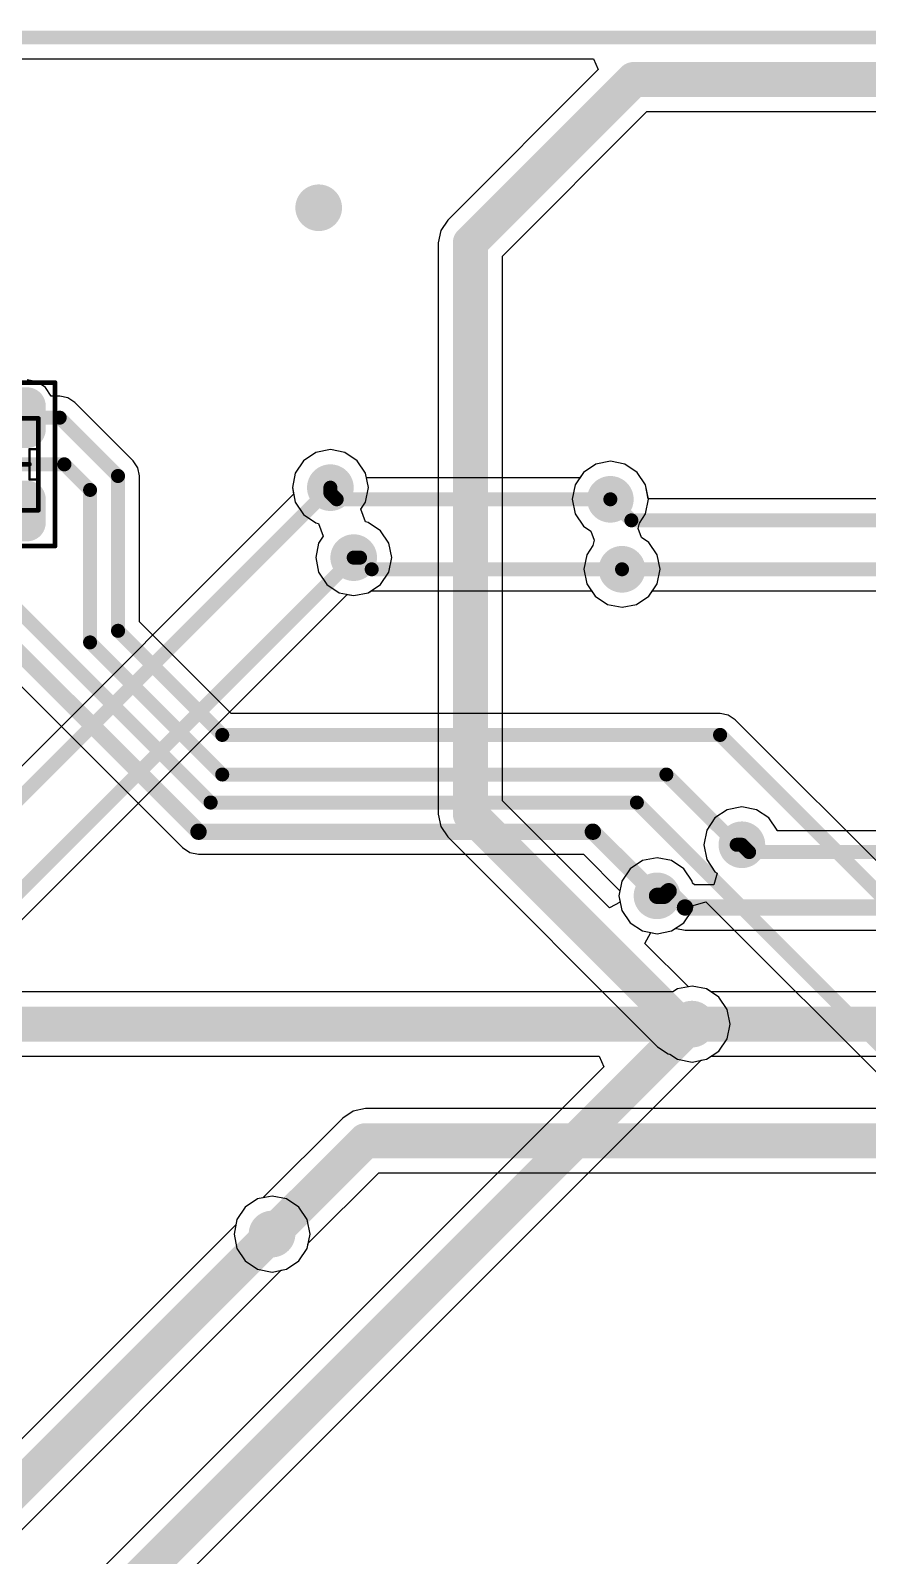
# Model space of a CAD drawing. Header units: millimetres. Extents: x -14 to 86, y -29 to 39.
# Drawn here: x 25.44 to 34.55, y 12.76 to 29.36 of the extents above; entities that cross this region are included whole.
import ezdxf

# ---------------------------------------------------------------- set-up
doc = ezdxf.new("R2010")
doc.units = ezdxf.units.MM
for name, color, linetype in [('BottomLayer', 5, 'Continuous'), ('Mechanical13', 56, 'Continuous'), ('Mechanical14', 56, 'Continuous'), ('MultiLayer', 9, 'Continuous'), ('TopLayer', 1, 'Continuous'), ('TopOverlay', 2, 'Continuous'), ('TopPaste', 8, 'Continuous'), ('TopSolder', 216, 'Continuous'), ('ViaHoleLayer', 16, 'Continuous')]:
    doc.layers.add(name, color=color, linetype=linetype)

# ---------------------------------------------------------------- blocks, each defined once
blk = doc.blocks.new('RES_0402_12')
at = {"layer": 'Mechanical13', "const_width": 0.0508}
for points in [[(0.5, 0.25), (-0.5, 0.25)], [(-0.5, -0.25), (-0.5, 0.25)], [(0, -0.152), (0, 0.152)], [(0.5, -0.25), (0.5, 0.25)], [(0.152, 0), (-0.152, 0)], [(0.5, -0.25), (-0.5, -0.25)]]:
    blk.add_lwpolyline(points, dxfattribs=at)
at = {"layer": 'Mechanical13', "const_width": 0.0254}
for points in [[(-0.513, 0.25, 1), (-0.487, 0.25, 1)], [(-0.513, 0.25, 1), (-0.487, 0.25, 1)], [(-0.013, 0.152, 1), (0.013, 0.152, 1)], [(0.487, 0.25, 1), (0.513, 0.25, 1)], [(0.487, 0.25, 1), (0.513, 0.25, 1)], [(-0.165, 0, 1), (-0.14, 0, 1)], [(0.14, 0, 1), (0.165, 0, 1)], [(-0.013, -0.152, 1), (0.013, -0.152, 1)], [(-0.513, -0.25, 1), (-0.487, -0.25, 1)], [(-0.513, -0.25, 1), (-0.487, -0.25, 1)], [(0.487, -0.25, 1), (0.513, -0.25, 1)], [(0.487, -0.25, 1), (0.513, -0.25, 1)]]:
    blk.add_lwpolyline(points, format="xyb", close=True, dxfattribs=at)
at = {"layer": 'Mechanical14', "const_width": 0.0508}
for points in [[(0.889, 0.432), (-0.889, 0.432)], [(-0.889, -0.432), (-0.889, 0.432)], [(0.889, -0.432), (0.889, 0.432)], [(0.889, -0.432), (-0.889, -0.432)]]:
    blk.add_lwpolyline(points, dxfattribs=at)
at = {"layer": 'Mechanical14', "const_width": 0.0254}
for points in [[(-0.902, 0.432, 1), (-0.876, 0.432, 1)], [(-0.902, 0.432, 1), (-0.876, 0.432, 1)], [(0.876, 0.432, 1), (0.902, 0.432, 1)], [(0.876, 0.432, 1), (0.902, 0.432, 1)], [(-0.902, -0.432, 1), (-0.876, -0.432, 1)], [(-0.902, -0.432, 1), (-0.876, -0.432, 1)], [(0.876, -0.432, 1), (0.902, -0.432, 1)], [(0.876, -0.432, 1), (0.902, -0.432, 1)]]:
    blk.add_lwpolyline(points, format="xyb", close=True, dxfattribs=at)
at = {"layer": 'TopLayer', "const_width": 0.127}
for points in [[(-0.699, 0.127, 1), (-0.571, 0.127, 1)], [(-0.445, 0.127, 1), (-0.318, 0.127, 1)], [(0.318, 0.127, 1), (0.445, 0.127, 1)], [(0.571, 0.127, 1), (0.699, 0.127, 1)], [(-0.699, -0.127, 1), (-0.571, -0.127, 1)], [(-0.445, -0.127, 1), (-0.318, -0.127, 1)], [(0.318, -0.127, 1), (0.445, -0.127, 1)], [(0.571, -0.127, 1), (0.699, -0.127, 1)]]:
    blk.add_lwpolyline(points, format="xyb", close=True, dxfattribs=at)
at = {"layer": 'TopLayer'}
for points in [[(-0.381, -0.254), (-0.381, 0.254), (-0.635, -0.254), (-0.635, 0.254)], [(0.635, -0.254), (0.635, 0.254), (0.381, -0.254), (0.381, 0.254)], [(-0.254, -0.127), (-0.254, 0.127), (-0.762, -0.127), (-0.762, 0.127)], [(0.762, -0.127), (0.762, 0.127), (0.254, -0.127), (0.254, 0.127)]]:
    blk.add_solid(points, dxfattribs=at)
at = {"layer": 'TopOverlay'}
for p, q in [((-0.165, 0.152), (-0.165, 0.241)), ((-0.165, 0.241), (0.165, 0.241)), ((0.165, 0.241), (0.165, 0.152)), ((0.165, 0.152), (-0.165, 0.152)), ((-0.165, -0.241), (-0.165, -0.152)), ((-0.165, -0.152), (0.165, -0.152)), ((0.165, -0.152), (0.165, -0.241)), ((0.165, -0.241), (-0.165, -0.241))]:
    blk.add_line(p, q, dxfattribs=at)
at = {"layer": 'TopOverlay', "const_width": 0.0254}
for points in [[(0.165, 0.241), (-0.165, 0.241)], [(-0.165, 0.152), (-0.165, 0.241)], [(0.165, 0.152), (0.165, 0.241)], [(0.165, 0.152), (-0.165, 0.152)], [(0.165, -0.152), (-0.165, -0.152)], [(-0.165, -0.241), (-0.165, -0.152)], [(0.165, -0.241), (0.165, -0.152)], [(0.165, -0.241), (-0.165, -0.241)]]:
    blk.add_lwpolyline(points, dxfattribs=at)
at = {"layer": 'TopOverlay', "const_width": 0.0127}
for points in [[(-0.171, 0.241, 1), (-0.159, 0.241, 1)], [(-0.171, 0.241, 1), (-0.159, 0.241, 1)], [(0.159, 0.241, 1), (0.171, 0.241, 1)], [(0.159, 0.241, 1), (0.171, 0.241, 1)], [(-0.171, 0.152, 1), (-0.159, 0.152, 1)], [(-0.171, 0.152, 1), (-0.159, 0.152, 1)], [(0.159, 0.152, 1), (0.171, 0.152, 1)], [(0.159, 0.152, 1), (0.171, 0.152, 1)], [(-0.171, -0.152, 1), (-0.159, -0.152, 1)], [(-0.171, -0.152, 1), (-0.159, -0.152, 1)], [(0.159, -0.152, 1), (0.171, -0.152, 1)], [(0.159, -0.152, 1), (0.171, -0.152, 1)], [(-0.171, -0.241, 1), (-0.159, -0.241, 1)], [(-0.171, -0.241, 1), (-0.159, -0.241, 1)], [(0.159, -0.241, 1), (0.171, -0.241, 1)], [(0.159, -0.241, 1), (0.171, -0.241, 1)]]:
    blk.add_lwpolyline(points, format="xyb", close=True, dxfattribs=at)
at = {"layer": 'TopPaste', "const_width": 0.127}
for points in [[(-0.699, 0.127, 1), (-0.571, 0.127, 1)], [(-0.445, 0.127, 1), (-0.318, 0.127, 1)], [(0.318, 0.127, 1), (0.445, 0.127, 1)], [(0.571, 0.127, 1), (0.699, 0.127, 1)], [(-0.699, -0.127, 1), (-0.571, -0.127, 1)], [(-0.445, -0.127, 1), (-0.318, -0.127, 1)], [(0.318, -0.127, 1), (0.445, -0.127, 1)], [(0.571, -0.127, 1), (0.699, -0.127, 1)]]:
    blk.add_lwpolyline(points, format="xyb", close=True, dxfattribs=at)
at = {"layer": 'TopPaste'}
for points in [[(-0.381, -0.254), (-0.381, 0.254), (-0.635, -0.254), (-0.635, 0.254)], [(0.635, -0.254), (0.635, 0.254), (0.381, -0.254), (0.381, 0.254)], [(-0.254, -0.127), (-0.254, 0.127), (-0.762, -0.127), (-0.762, 0.127)], [(0.762, -0.127), (0.762, 0.127), (0.254, -0.127), (0.254, 0.127)]]:
    blk.add_solid(points, dxfattribs=at)
at = {"layer": 'TopSolder', "const_width": 0.203}
for points in [[(-0.737, 0.127, 1), (-0.533, 0.127, 1)], [(-0.483, 0.127, 1), (-0.279, 0.127, 1)], [(0.279, 0.127, 1), (0.483, 0.127, 1)], [(0.533, 0.127, 1), (0.737, 0.127, 1)], [(-0.737, -0.127, 1), (-0.533, -0.127, 1)], [(-0.483, -0.127, 1), (-0.279, -0.127, 1)], [(0.279, -0.127, 1), (0.483, -0.127, 1)], [(0.533, -0.127, 1), (0.737, -0.127, 1)]]:
    blk.add_lwpolyline(points, format="xyb", close=True, dxfattribs=at)
at = {"layer": 'TopSolder'}
for points in [[(-0.381, -0.33), (-0.381, 0.33), (-0.635, -0.33), (-0.635, 0.33)], [(0.635, -0.33), (0.635, 0.33), (0.381, -0.33), (0.381, 0.33)], [(-0.178, -0.127), (-0.178, 0.127), (-0.838, -0.127), (-0.838, 0.127)], [(0.838, -0.127), (0.838, 0.127), (0.178, -0.127), (0.178, 0.127)]]:
    blk.add_solid(points, dxfattribs=at)

msp = doc.modelspace()

# ---------------------------------------------------------------- linework, layer by layer
at = {"layer": 'BottomLayer'}
for p, q in [((23.007, 29.053), (31.568, 29.053)), ((31.616, 28.936), (29.979, 27.298)), ((31.568, 29.053), (31.616, 28.936)), ((30.576, 26.906), (32.149, 28.479)), ((32.149, 28.479), (38.395, 28.479)), ((29.979, 27.298), (29.903, 27.185)), ((29.903, 27.185), (29.876, 27.051)), ((29.876, 27.051), (29.876, 20.828)), ((30.576, 20.973), (30.576, 26.906)), ((28.543, 24.767), (28.409, 24.677)), ((28.702, 24.798), (28.543, 24.767)), ((28.861, 24.767), (28.702, 24.798)), ((28.995, 24.677), (28.861, 24.767)), ((28.409, 24.677), (28.319, 24.543)), ((29.085, 24.543), (28.995, 24.677)), ((31.591, 24.64), (31.457, 24.55)), ((31.75, 24.671), (31.591, 24.64)), ((31.909, 24.64), (31.75, 24.671)), ((32.043, 24.55), (31.909, 24.64)), ((28.319, 24.543), (28.288, 24.384)), ((29.116, 24.384), (29.085, 24.543)), ((31.367, 24.416), (31.336, 24.257)), ((31.457, 24.55), (31.367, 24.416)), ((32.133, 24.416), (32.043, 24.55)), ((32.163, 24.261), (32.133, 24.416)), ((28.302, 24.313), (18.191, 14.203)), ((28.288, 24.384), (28.302, 24.313)), ((29.085, 24.225), (29.116, 24.384)), ((31.336, 24.257), (31.367, 24.098)), ((43.218, 24.261), (32.163, 24.261)), ((29.035, 24.15), (29.085, 24.225)), ((29.086, 24.011), (29.035, 24.15)), ((31.367, 24.098), (31.457, 23.964)), ((29.115, 24.005), (29.086, 24.011)), ((29.249, 23.915), (29.115, 24.005)), ((29.339, 23.781), (29.249, 23.915)), ((31.457, 23.964), (31.538, 23.91)), ((29.37, 23.622), (29.339, 23.781)), ((31.561, 23.753), (31.494, 23.654)), ((31.538, 23.91), (31.575, 23.811)), ((31.575, 23.811), (31.561, 23.753)), ((29.339, 23.463), (29.37, 23.622)), ((31.494, 23.654), (31.463, 23.495)), ((29.249, 23.329), (29.339, 23.463)), ((31.463, 23.495), (31.494, 23.336)), ((29.115, 23.239), (29.249, 23.329)), ((31.494, 23.336), (31.584, 23.202)), ((32.17, 23.202), (32.21, 23.262)), ((32.21, 23.262), (36.354, 23.262)), ((18.707, 13.043), (28.885, 23.222)), ((28.885, 23.222), (28.956, 23.208)), ((28.956, 23.208), (29.115, 23.239)), ((31.584, 23.202), (31.718, 23.112)), ((31.718, 23.112), (31.877, 23.081)), ((31.877, 23.081), (32.036, 23.112)), ((32.036, 23.112), (32.17, 23.202)), ((31.74, 19.808), (30.576, 20.973)), ((29.876, 20.828), (29.903, 20.694)), ((32.889, 20.788), (32.799, 20.653)), ((33.023, 20.877), (32.889, 20.788)), ((33.182, 20.909), (33.023, 20.877)), ((33.34, 20.877), (33.182, 20.909)), ((33.475, 20.788), (33.34, 20.877)), ((33.565, 20.653), (33.475, 20.788)), ((29.903, 20.694), (29.979, 20.581)), ((32.799, 20.653), (32.768, 20.495)), ((33.566, 20.648), (33.565, 20.653)), ((40.032, 20.648), (33.566, 20.648)), ((29.979, 20.581), (32.265, 18.295)), ((32.768, 20.495), (32.799, 20.336)), ((32.099, 20.322), (31.965, 20.232)), ((32.258, 20.353), (32.099, 20.322)), ((32.417, 20.322), (32.258, 20.353)), ((32.551, 20.232), (32.417, 20.322)), ((32.799, 20.336), (32.889, 20.202)), ((31.875, 20.098), (31.844, 19.939)), ((31.965, 20.232), (31.875, 20.098)), ((32.641, 20.098), (32.551, 20.232)), ((32.645, 20.078), (32.641, 20.098)), ((32.914, 20.185), (32.875, 20.058)), ((32.889, 20.202), (32.914, 20.185)), ((31.844, 19.939), (31.857, 19.871)), ((32.665, 20.058), (32.645, 20.078)), ((32.875, 20.058), (32.665, 20.058)), ((31.857, 19.871), (31.74, 19.808)), ((32.127, 19.421), (32.19, 19.538)), ((32.19, 19.538), (32.258, 19.525)), ((32.258, 19.525), (32.417, 19.556)), ((32.417, 19.556), (32.464, 19.588)), ((32.464, 19.588), (32.469, 19.585)), ((32.469, 19.585), (32.563, 19.566)), ((32.563, 19.566), (41.182, 19.566)), ((32.6, 18.949), (32.127, 19.421)), ((32.639, 18.956), (32.6, 18.949)), ((32.798, 18.925), (32.639, 18.956)), ((32.847, 18.892), (32.798, 18.925)), ((39.213, 18.892), (32.847, 18.892)), ((32.265, 18.295), (32.378, 18.219)), ((32.378, 18.219), (32.396, 18.215)), ((32.396, 18.215), (32.48, 18.159)), ((32.48, 18.159), (32.639, 18.128)), ((32.639, 18.128), (32.798, 18.159)), ((32.798, 18.159), (32.847, 18.192)), ((32.847, 18.192), (39.147, 18.192)), ((29.083, 17.622), (28.949, 17.595)), ((37.765, 17.622), (29.083, 17.622)), ((28.836, 17.519), (27.967, 16.65)), ((28.949, 17.595), (28.836, 17.519)), ((28.836, 17.519), (28.836, 17.519)), ((28.461, 16.156), (29.228, 16.922)), ((29.228, 16.922), (37.765, 16.922)), ((27.908, 16.639), (27.774, 16.549)), ((27.967, 16.65), (27.908, 16.639)), ((27.774, 16.549), (27.684, 16.415)), ((27.684, 16.415), (27.653, 16.256)), ((27.653, 16.256), (27.684, 16.097)), ((28.45, 16.097), (28.461, 16.156)), ((27.684, 16.097), (27.774, 15.963)), ((27.774, 15.963), (27.908, 15.873)), ((28.226, 15.873), (28.36, 15.963)), ((28.36, 15.963), (28.45, 16.097)), ((27.908, 15.873), (28.067, 15.842)), ((28.067, 15.842), (28.226, 15.873))]:
    msp.add_line(p, q, dxfattribs=at)
for points, const_width in [([(22.911, 29.286), (51.105, 29.286)], 0.152), ([(30.226, 27.051), (32.004, 28.829)], 0.381), ([(32.004, 28.829), (38.608, 28.829)], 0.381), ([(30.226, 20.828), (30.226, 27.051)], 0.381), ([(18.288, 13.97), (28.702, 24.384)], 0.152), ([(31.75, 24.257), (31.979, 24.028)], 0.152), ([(31.979, 24.028), (47.873, 24.028)], 0.152), ([(18.542, 13.208), (28.956, 23.622)], 0.152), ([(31.877, 23.495), (47.771, 23.495)], 0.152), ([(30.226, 20.828), (32.512, 18.542)], 0.381), ([(33.182, 20.495), (33.261, 20.415)], 0.152), ([(33.261, 20.415), (40.291, 20.415)], 0.152), ([(32.258, 19.939), (32.334, 19.939)], 0.178), ([(32.334, 19.939), (32.385, 19.99)], 0.178), ([(32.385, 19.99), (32.563, 19.812)], 0.178), ([(32.563, 19.812), (41.377, 19.812)], 0.178), ([(32.512, 18.542), (32.639, 18.542)], 0.381), ([(32.639, 18.542), (39.497, 18.542)], 0.381), ([(28.067, 16.256), (29.083, 17.272)], 0.381), ([(29.083, 17.272), (37.973, 17.272)], 0.381)]:
    msp.add_lwpolyline(points, dxfattribs=dict(at, const_width=const_width))
for points, const_width in [([(31.909, 28.829, 1), (32.099, 28.829, 1)], 0.191), ([(31.909, 28.829, 1), (32.099, 28.829, 1)], 0.191), ([(28.448, 27.432, 1), (28.702, 27.432, 1)], 0.254), ([(30.131, 27.051, 1), (30.321, 27.051, 1)], 0.191), ([(30.131, 27.051, 1), (30.321, 27.051, 1)], 0.191), ([(28.575, 24.384, 1), (28.829, 24.384, 1)], 0.254), ([(28.664, 24.384, 1), (28.74, 24.384, 1)], 0.0762), ([(31.623, 24.257, 1), (31.877, 24.257, 1)], 0.254), ([(31.712, 24.257, 1), (31.788, 24.257, 1)], 0.0762), ([(31.941, 24.028, 1), (32.017, 24.028, 1)], 0.0762), ([(31.941, 24.028, 1), (32.017, 24.028, 1)], 0.0762), ([(28.829, 23.622, 1), (29.083, 23.622, 1)], 0.254), ([(31.75, 23.495, 1), (32.004, 23.495, 1)], 0.254), ([(28.918, 23.622, 1), (28.994, 23.622, 1)], 0.0762), ([(31.839, 23.495, 1), (31.915, 23.495, 1)], 0.0762), ([(30.131, 20.828, 1), (30.321, 20.828, 1)], 0.191), ([(30.131, 20.828, 1), (30.321, 20.828, 1)], 0.191), ([(33.055, 20.495, 1), (33.309, 20.495, 1)], 0.254), ([(33.144, 20.495, 1), (33.22, 20.495, 1)], 0.0762), ([(33.223, 20.415, 1), (33.299, 20.415, 1)], 0.0762), ([(33.223, 20.415, 1), (33.299, 20.415, 1)], 0.0762), ([(32.131, 19.939, 1), (32.385, 19.939, 1)], 0.254), ([(32.214, 19.939, 1), (32.302, 19.939, 1)], 0.0889), ([(32.29, 19.939, 1), (32.379, 19.939, 1)], 0.0889), ([(32.29, 19.939, 1), (32.379, 19.939, 1)], 0.0889), ([(32.341, 19.99, 1), (32.429, 19.99, 1)], 0.0889), ([(32.341, 19.99, 1), (32.429, 19.99, 1)], 0.0889), ([(32.518, 19.812, 1), (32.607, 19.812, 1)], 0.0889), ([(32.518, 19.812, 1), (32.607, 19.812, 1)], 0.0889), ([(32.512, 18.542, 1), (32.766, 18.542, 1)], 0.254), ([(32.417, 18.542, 1), (32.607, 18.542, 1)], 0.191), ([(32.417, 18.542, 1), (32.607, 18.542, 1)], 0.191), ([(32.544, 18.542, 1), (32.734, 18.542, 1)], 0.191), ([(32.544, 18.542, 1), (32.734, 18.542, 1)], 0.191), ([(28.988, 17.272, 1), (29.178, 17.272, 1)], 0.191), ([(28.988, 17.272, 1), (29.178, 17.272, 1)], 0.191), ([(27.94, 16.256, 1), (28.194, 16.256, 1)], 0.254), ([(27.972, 16.256, 1), (28.162, 16.256, 1)], 0.191)]:
    msp.add_lwpolyline(points, format="xyb", close=True, dxfattribs=dict(at, const_width=const_width))
at = {"layer": 'MultiLayer', "const_width": 0.254}
for points in [[(28.448, 27.432, 1), (28.702, 27.432, 1)], [(28.575, 24.384, 1), (28.829, 24.384, 1)], [(31.623, 24.257, 1), (31.877, 24.257, 1)], [(28.829, 23.622, 1), (29.083, 23.622, 1)], [(31.75, 23.495, 1), (32.004, 23.495, 1)], [(33.055, 20.495, 1), (33.309, 20.495, 1)], [(32.131, 19.939, 1), (32.385, 19.939, 1)], [(32.512, 18.542, 1), (32.766, 18.542, 1)], [(27.94, 16.256, 1), (28.194, 16.256, 1)]]:
    msp.add_lwpolyline(points, format="xyb", close=True, dxfattribs=at)
at = {"layer": 'TopLayer'}
for p, q in [((25.509, 25.536), (25.4, 25.558)), ((25.601, 25.474), (25.509, 25.536)), ((25.663, 25.382), (25.601, 25.474)), ((25.664, 25.379), (25.663, 25.382)), ((25.756, 25.379), (25.664, 25.379)), ((25.845, 25.361), (25.756, 25.379)), ((25.92, 25.311), (25.845, 25.361)), ((26.555, 24.676), (25.92, 25.311)), ((28.543, 24.767), (28.409, 24.677)), ((28.702, 24.798), (28.543, 24.767)), ((28.861, 24.767), (28.702, 24.798)), ((28.995, 24.677), (28.861, 24.767)), ((26.606, 24.6), (26.555, 24.676)), ((26.624, 24.511), (26.606, 24.6)), ((28.409, 24.677), (28.319, 24.543)), ((29.085, 24.543), (28.995, 24.677)), ((31.591, 24.64), (31.457, 24.55)), ((31.75, 24.671), (31.591, 24.64)), ((31.909, 24.64), (31.75, 24.671)), ((32.043, 24.55), (31.909, 24.64)), ((26.624, 22.921), (26.624, 24.511)), ((28.319, 24.543), (28.288, 24.384)), ((29.095, 24.49), (29.085, 24.543)), ((31.417, 24.49), (29.095, 24.49)), ((31.457, 24.55), (31.417, 24.49)), ((32.133, 24.416), (32.043, 24.55)), ((32.164, 24.257), (32.133, 24.416)), ((28.288, 24.384), (28.319, 24.225)), ((32.133, 24.098), (32.164, 24.257)), ((28.319, 24.225), (28.409, 24.091)), ((28.409, 24.091), (28.543, 24.001)), ((32.066, 23.999), (32.133, 24.098)), ((28.543, 24.001), (28.572, 23.995)), ((28.572, 23.995), (28.623, 23.856)), ((32.052, 23.941), (32.066, 23.999)), ((32.089, 23.842), (32.052, 23.941)), ((28.573, 23.781), (28.542, 23.622)), ((28.623, 23.856), (28.573, 23.781)), ((32.17, 23.788), (32.089, 23.842)), ((32.26, 23.654), (32.17, 23.788)), ((28.542, 23.622), (28.573, 23.463)), ((32.291, 23.495), (32.26, 23.654)), ((28.573, 23.463), (28.663, 23.329)), ((32.26, 23.336), (32.291, 23.495)), ((28.663, 23.329), (28.797, 23.239)), ((29.115, 23.239), (29.149, 23.262)), ((29.149, 23.262), (29.152, 23.262)), ((29.152, 23.262), (31.544, 23.262)), ((31.544, 23.262), (31.584, 23.202)), ((32.17, 23.202), (32.26, 23.336)), ((28.797, 23.239), (28.956, 23.208)), ((28.956, 23.208), (29.115, 23.239)), ((31.584, 23.202), (31.718, 23.112)), ((31.718, 23.112), (31.877, 23.081)), ((31.877, 23.081), (32.036, 23.112)), ((32.036, 23.112), (32.17, 23.202)), ((27.621, 21.924), (26.624, 22.921)), ((24.72, 22.837), (27.093, 20.464)), ((32.945, 21.924), (27.621, 21.924)), ((33.034, 21.906), (32.945, 21.924)), ((33.109, 21.856), (33.034, 21.906)), ((36.995, 17.97), (33.109, 21.856)), ((27.093, 20.464), (27.173, 20.41)), ((27.173, 20.41), (27.267, 20.391)), ((27.267, 20.391), (31.458, 20.391)), ((31.458, 20.391), (31.855, 19.994)), ((31.855, 19.994), (31.844, 19.939)), ((31.844, 19.939), (31.875, 19.78)), ((31.875, 19.78), (31.965, 19.646)), ((32.551, 19.646), (32.641, 19.78)), ((32.641, 19.78), (32.651, 19.833)), ((32.651, 19.833), (32.789, 19.875)), ((32.789, 19.875), (36.292, 16.372)), ((31.965, 19.646), (32.099, 19.556)), ((32.417, 19.556), (32.551, 19.646)), ((32.099, 19.556), (32.258, 19.525)), ((32.258, 19.525), (32.417, 19.556)), ((32.639, 18.956), (32.48, 18.925)), ((32.798, 18.925), (32.639, 18.956)), ((32.431, 18.892), (17.417, 18.892)), ((32.48, 18.925), (32.431, 18.892)), ((32.932, 18.835), (32.798, 18.925)), ((33.022, 18.701), (32.932, 18.835)), ((33.053, 18.542), (33.022, 18.701)), ((33.022, 18.383), (33.053, 18.542)), ((32.932, 18.249), (33.022, 18.383)), ((17.272, 18.192), (31.629, 18.192)), ((22.451, 7.86), (32.739, 18.148)), ((31.629, 18.192), (31.678, 18.075)), ((32.739, 18.148), (32.798, 18.159)), ((32.798, 18.159), (32.932, 18.249)), ((31.678, 18.075), (22.059, 8.457)), ((27.908, 16.639), (27.774, 16.549)), ((28.067, 16.67), (27.908, 16.639)), ((28.226, 16.639), (28.067, 16.67)), ((28.36, 16.549), (28.226, 16.639)), ((27.774, 16.549), (27.684, 16.415)), ((28.45, 16.415), (28.36, 16.549)), ((27.673, 16.356), (23.284, 11.968)), ((27.684, 16.415), (27.673, 16.356)), ((28.481, 16.256), (28.45, 16.415)), ((28.45, 16.097), (28.481, 16.256)), ((28.226, 15.873), (28.36, 15.963)), ((28.36, 15.963), (28.45, 16.097)), ((23.676, 11.371), (28.167, 15.862)), ((28.167, 15.862), (28.226, 15.873))]:
    msp.add_line(p, q, dxfattribs=at)
for points, const_width in [([(28.448, 27.432, 1), (28.702, 27.432, 1)], 0.254), ([(25.718, 25.146, 1), (25.794, 25.146, 1)], 0.0762), ([(25.718, 25.146, 1), (25.794, 25.146, 1)], 0.0762), ([(25.768, 24.638, 1), (25.845, 24.638, 1)], 0.0762), ([(25.768, 24.638, 1), (25.845, 24.638, 1)], 0.0762), ([(26.352, 24.511, 1), (26.429, 24.511, 1)], 0.0762), ([(26.352, 24.511, 1), (26.429, 24.511, 1)], 0.0762), ([(28.575, 24.384, 1), (28.829, 24.384, 1)], 0.254), ([(26.048, 24.359, 1), (26.124, 24.359, 1)], 0.0762), ([(26.048, 24.359, 1), (26.124, 24.359, 1)], 0.0762), ([(28.664, 24.384, 1), (28.74, 24.384, 1)], 0.0762), ([(31.623, 24.257, 1), (31.877, 24.257, 1)], 0.254), ([(28.664, 24.326, 1), (28.74, 24.326, 1)], 0.0762), ([(28.664, 24.326, 1), (28.74, 24.326, 1)], 0.0762), ([(28.733, 24.257, 1), (28.809, 24.257, 1)], 0.0762), ([(28.733, 24.257, 1), (28.809, 24.257, 1)], 0.0762), ([(31.712, 24.257, 1), (31.788, 24.257, 1)], 0.0762), ([(28.829, 23.622, 1), (29.083, 23.622, 1)], 0.254), ([(31.75, 23.495, 1), (32.004, 23.495, 1)], 0.254), ([(28.918, 23.622, 1), (28.994, 23.622, 1)], 0.0762), ([(28.987, 23.622, 1), (29.063, 23.622, 1)], 0.0762), ([(28.987, 23.622, 1), (29.063, 23.622, 1)], 0.0762), ([(29.114, 23.495, 1), (29.19, 23.495, 1)], 0.0762), ([(29.114, 23.495, 1), (29.19, 23.495, 1)], 0.0762), ([(31.839, 23.495, 1), (31.915, 23.495, 1)], 0.0762), ([(26.048, 22.699, 1), (26.124, 22.699, 1)], 0.0762), ([(26.048, 22.699, 1), (26.124, 22.699, 1)], 0.0762), ([(26.352, 22.825, 1), (26.429, 22.825, 1)], 0.0762), ([(26.352, 22.825, 1), (26.429, 22.825, 1)], 0.0762), ([(27.487, 21.691, 1), (27.563, 21.691, 1)], 0.0762), ([(27.487, 21.691, 1), (27.563, 21.691, 1)], 0.0762), ([(32.906, 21.691, 1), (32.983, 21.691, 1)], 0.0762), ([(32.906, 21.691, 1), (32.983, 21.691, 1)], 0.0762), ([(27.487, 21.26, 1), (27.563, 21.26, 1)], 0.0762), ([(27.487, 21.26, 1), (27.563, 21.26, 1)], 0.0762), ([(32.322, 21.26, 1), (32.398, 21.26, 1)], 0.0762), ([(32.322, 21.26, 1), (32.398, 21.26, 1)], 0.0762), ([(27.36, 20.955, 1), (27.437, 20.955, 1)], 0.0762), ([(27.36, 20.955, 1), (27.437, 20.955, 1)], 0.0762), ([(32.001, 20.955, 1), (32.077, 20.955, 1)], 0.0762), ([(32.001, 20.955, 1), (32.077, 20.955, 1)], 0.0762), ([(27.222, 20.637, 1), (27.311, 20.637, 1)], 0.0889), ([(27.222, 20.637, 1), (27.311, 20.637, 1)], 0.0889), ([(31.515, 20.637, 1), (31.604, 20.637, 1)], 0.0889), ([(31.515, 20.637, 1), (31.604, 20.637, 1)], 0.0889), ([(33.055, 20.495, 1), (33.309, 20.495, 1)], 0.254), ([(33.087, 20.495, 1), (33.163, 20.495, 1)], 0.0762), ([(33.087, 20.495, 1), (33.163, 20.495, 1)], 0.0762), ([(33.144, 20.495, 1), (33.22, 20.495, 1)], 0.0762), ([(32.131, 19.939, 1), (32.385, 19.939, 1)], 0.254), ([(32.214, 19.939, 1), (32.302, 19.939, 1)], 0.0889), ([(32.512, 18.542, 1), (32.766, 18.542, 1)], 0.254), ([(32.544, 18.542, 1), (32.734, 18.542, 1)], 0.191), ([(32.544, 18.542, 1), (32.734, 18.542, 1)], 0.191), ([(27.94, 16.256, 1), (28.194, 16.256, 1)], 0.254), ([(27.972, 16.256, 1), (28.162, 16.256, 1)], 0.191)]:
    msp.add_lwpolyline(points, format="xyb", close=True, dxfattribs=dict(at, const_width=const_width))
for points, const_width in [([(25.273, 25.146), (25.756, 25.146)], 0.152), ([(25.756, 25.146), (26.391, 24.511)], 0.152), ([(24.968, 24.638), (25.806, 24.638)], 0.152), ([(25.806, 24.638), (26.086, 24.359)], 0.152), ([(26.391, 22.825), (26.391, 24.511)], 0.152), ([(26.086, 22.699), (26.086, 24.359)], 0.152), ([(28.702, 24.326), (28.702, 24.384)], 0.152), ([(28.702, 24.326), (28.771, 24.257)], 0.152), ([(28.771, 24.257), (31.75, 24.257)], 0.152), ([(24.731, 23.622), (27.398, 20.955)], 0.152), ([(28.956, 23.622), (29.025, 23.622)], 0.152), ([(29.025, 23.622), (29.152, 23.495)], 0.152), ([(29.152, 23.495), (31.877, 23.495)], 0.152), ([(24.782, 23.122), (27.267, 20.637)], 0.178), ([(26.086, 22.699), (27.525, 21.26)], 0.152), ([(26.391, 22.825), (27.525, 21.691)], 0.152), ([(27.525, 21.691), (32.945, 21.691)], 0.152), ([(32.945, 21.691), (36.83, 17.805)], 0.152), ([(27.525, 21.26), (32.36, 21.26)], 0.152), ([(32.36, 21.26), (33.125, 20.495)], 0.152), ([(27.398, 20.955), (32.039, 20.955)], 0.152), ([(32.039, 20.955), (36.525, 16.469)], 0.152), ([(27.267, 20.637), (31.559, 20.637)], 0.178), ([(31.559, 20.637), (32.258, 19.939)], 0.178), ([(33.125, 20.495), (33.182, 20.495)], 0.152), ([(17.272, 18.542), (32.639, 18.542)], 0.381), ([(22.204, 8.107), (32.639, 18.542)], 0.381), ([(23.429, 11.618), (28.067, 16.256)], 0.381)]:
    msp.add_lwpolyline(points, dxfattribs=dict(at, const_width=const_width))
at = {"layer": 'ViaHoleLayer', "const_width": 0.127}
for points in [[(28.512, 27.432, 1), (28.639, 27.432, 1)], [(28.639, 24.384, 1), (28.765, 24.384, 1)], [(31.686, 24.257, 1), (31.814, 24.257, 1)], [(28.892, 23.622, 1), (29.02, 23.622, 1)], [(31.814, 23.495, 1), (31.941, 23.495, 1)], [(33.118, 20.495, 1), (33.245, 20.495, 1)], [(32.194, 19.939, 1), (32.322, 19.939, 1)], [(32.575, 18.542, 1), (32.703, 18.542, 1)], [(28.003, 16.256, 1), (28.131, 16.256, 1)]]:
    msp.add_lwpolyline(points, format="xyb", close=True, dxfattribs=at)

# ---------------------------------------------------------------- block references
at = {"rotation": 270}
msp.add_blockref('RES_0402_12', (25.273, 24.638), dxfattribs=at)

doc.saveas('drawing.dxf')
